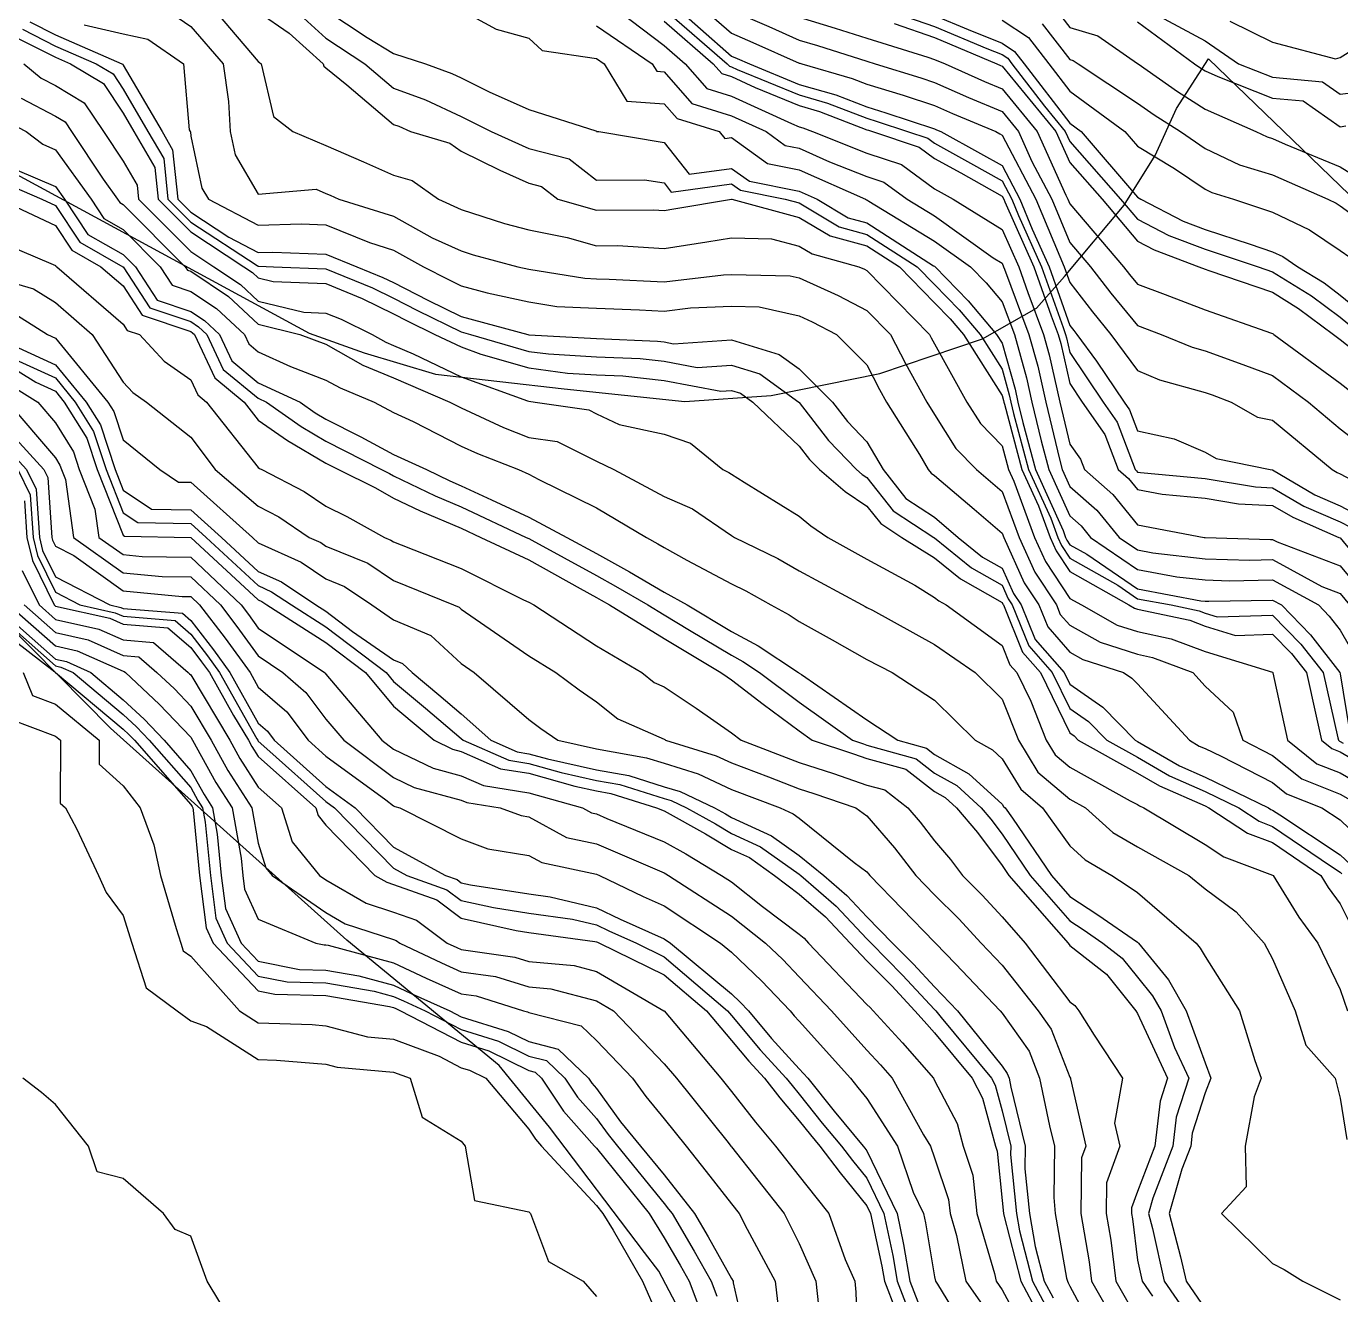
# Model space of a CAD drawing. Extents: x 0 to 335, y 0 to 561.
# Drawn here: x 122.8 to 220, y 419 to 512.8 of the extents above; entities that cross this region are included whole.
import ezdxf

# ---------------------------------------------------------------- set-up
doc = ezdxf.new("R2010")
doc.units = 0
for name, color, linetype in [('CONTOURS_MAJEURES', 3, 'CONTINUOUS'), ('CONTOURS_MINEURES', 8, 'CONTINUOUS'), ('PARCELLE', 4, 'CONTINUOUS')]:
    doc.layers.add(name, color=color, linetype=linetype)

msp = doc.modelspace()

# ---------------------------------------------------------------- linework, layer by layer
at = {"layer": 'CONTOURS_MAJEURES'}
for points in [[(185.783, 514.22), (190.004, 512.763), (193.874, 511.128), (194.996, 510.685), (195.405, 510.414), (195.721, 510.005), (198.123, 506.875), (199.668, 504.998), (199.999, 504.257), (203.751, 500.001), (205.002, 498.509), (207.311, 497.311), (210.005, 496.298), (213.928, 495.005), (214.997, 494.638), (217.862, 492.864), (220, 491.266), (221.547, 489.997)], [(143.363, 513.369), (144.998, 511.892), (147.862, 510.005), (150.001, 508.194), (152.347, 507.345), (155.004, 506.114), (157.217, 504.998), (159.997, 503.742), (162.978, 502.979), (165, 501.413), (168.563, 501.439), (170.003, 501.198), (170.53, 500.528), (174.995, 501.13), (175.651, 500.656), (178.957, 500.001), (179.998, 499.723), (182.951, 497.954), (185.001, 497.397), (188.72, 495.005), (190.004, 493.696), (191.818, 491.817), (193.365, 489.997), (194.996, 487.422), (195.525, 485.529), (195.644, 485.001), (195.842, 484.156), (196.955, 480.004), (198.589, 476.408), (199.113, 474.997), (199.389, 474.387), (199.999, 473.46), (203.54, 471.461), (205.002, 470.463), (207.484, 470.001), (209.557, 469.553), (210.005, 469.387), (210.892, 469.113), (214.997, 469.253), (217.092, 467.096), (218.734, 465.004), (219.824, 460.173), (219.862, 459.997), (219.939, 459.935), (220, 459.911), (220.205, 459.792)], [(170.003, 514.051), (174.674, 510.005), (174.824, 509.833), (174.995, 509.781), (175.408, 509.591), (179.998, 507.702), (182.092, 507.093), (185.001, 505.975), (185.749, 505.746), (188.008, 504.998), (189.504, 504.499), (190.004, 504.133), (192.663, 502.662), (194.996, 501.355), (195.707, 500.001), (196.211, 498.787), (197.906, 495.005), (199.497, 490.5), (199.685, 489.997), (199.754, 489.752), (199.999, 488.662), (202.462, 485.001), (203.51, 483.511), (204.827, 480.004), (204.921, 479.923), (205.002, 479.823), (205.226, 479.78), (210.005, 479.337), (213.727, 478.731), (214.997, 478.667), (217.305, 477.307), (220, 476.133), (220.746, 475.743)], [(206.297, 513.708), (210.005, 511.716), (212.482, 510.005), (214.997, 509.019), (218.676, 508.679), (220, 507.753), (223.162, 508.162)], [(122.554, 512.556), (124.997, 511.319), (128.003, 510.005), (129.256, 509.26), (130, 508.141), (131.837, 504.998), (133.003, 503), (133.316, 500.001), (135.003, 498.307), (139.911, 495.089), (139.995, 495.045), (140.037, 495.046), (141.107, 495.005), (144.998, 494.852), (148.439, 493.441), (150.001, 492.674), (151.771, 491.768), (155.004, 490.179), (155.681, 489.997), (159.997, 488.745), (161.442, 488.554), (165, 488.354), (168.22, 488.217), (170.003, 488.019), (172.437, 487.56), (174.995, 487.733), (177.088, 487.091), (179.964, 485.001), (179.998, 484.969), (182.156, 482.16), (184.231, 480.004), (184.646, 479.65), (185.001, 479.413), (186.948, 476.946), (189.933, 474.997), (190.004, 474.953), (192.734, 472.733), (194.996, 471.455), (195.449, 470.453), (195.747, 470.001), (196.969, 466.975), (198.705, 465.004), (199.999, 462.338), (201.386, 461.385), (202.732, 459.997), (205.002, 458.736), (207.363, 457.359), (210.005, 456.199), (212.49, 455), (214.002, 454.005), (214.997, 453.631), (219.286, 450.718), (220, 450.249), (220.125, 450.129)], [(121.203, 501.2), (123.986, 500.001), (124.997, 499.528), (126.803, 496.808), (129.984, 495.005), (130, 494.991), (131.968, 491.967), (135.003, 490.954), (135.576, 490.571), (136.194, 489.997), (137.408, 487.408), (139.995, 485.276), (140.593, 485.001), (143.176, 483.181), (144.998, 482.111), (149.109, 480.004), (149.706, 479.709), (150.001, 479.545), (153.061, 478.059), (155.004, 477.242), (159.796, 474.997), (159.997, 474.903), (160.211, 474.783), (165, 472.181), (166.399, 471.398), (168.787, 470.001), (170.003, 469.257), (171.869, 468.132), (174.995, 466.275), (175.819, 465.827), (177.065, 465.004), (179.998, 462.821), (183.929, 459.997), (184.736, 459.733), (185.001, 459.642), (188.637, 458.632), (190.004, 457.574), (191.65, 456.648), (193.454, 455), (194.161, 454.164), (194.996, 453.057), (197.066, 450.004), (199.999, 446.648), (200.998, 445.996), (202.447, 444.996), (203.88, 443.876), (205.002, 442.472), (206.109, 441.105), (206.75, 440), (207.736, 437.269), (208.789, 435.004), (207.876, 432.127), (207.61, 429.996), (206.14, 426.136), (205.811, 425), (206.107, 423.896), (206.968, 420.003), (210.005, 415.628)], [(121.735, 488.266), (124.997, 486.778), (126.458, 485.001), (127.817, 482.821), (128.74, 480.004), (130, 476.816), (131.089, 476.086), (135.003, 476.015), (136.143, 474.997), (139.995, 471.427), (140.976, 470.98), (142.443, 470.001), (144.998, 468.377), (149.441, 465.004), (150.001, 464.33), (152.359, 462.357), (155.004, 460.125), (155.147, 459.997), (158.515, 458.514), (159.997, 458.276), (162.388, 457.609), (165, 457.024), (166.72, 456.719), (170.003, 455.694), (170.534, 455.532), (171.66, 455), (173.809, 453.814), (174.995, 453.099), (177.119, 452.126), (179.998, 450.101), (180.117, 450.004), (182.729, 447.73), (185.001, 445.307), (185.303, 444.996), (187.634, 442.63), (190.004, 440.099), (190.099, 440), (190.495, 439.509), (194.209, 435.004), (194.479, 434.485), (194.996, 432.588), (195.632, 429.996), (195.623, 429.37), (196.05, 425), (196.276, 423.722), (197.239, 420.003), (198.204, 418.207)], [(122.208, 480.004), (123.131, 478.132), (123.35, 474.997), (123.663, 473.662), (124.997, 470.934), (126.804, 470.001), (129.418, 469.419), (130, 469.158), (133.847, 468.846), (135.003, 467.848), (136.237, 466.239), (137.132, 465.004), (139.892, 460.1), (139.954, 459.997), (139.969, 459.97), (139.995, 459.929), (140.634, 459.359), (144.998, 455.459), (145.626, 455), (150.001, 450.535), (150.973, 450.004), (153.947, 448.945), (155.004, 448.156), (157.383, 447.619), (159.997, 447.208), (163.222, 446.775), (165, 446.352), (165.914, 445.912), (167.952, 444.996), (170.003, 443.995), (174.697, 440), (174.995, 439.65), (177.11, 437.116), (179.036, 435.004), (179.459, 434.464), (179.998, 433.821), (181.698, 431.697), (183.119, 429.996), (183.937, 428.933), (185.001, 427.61), (186.249, 425), (186.907, 421.907), (187.234, 420.003), (188.649, 416.352)], [(120.864, 469.141), (124.997, 465.499), (125.403, 465.409), (126.306, 465.004), (130, 461.908), (130.987, 460.985), (131.927, 459.997), (135.003, 456.496), (135.535, 455.533), (135.879, 455), (136.069, 453.933), (136.448, 450.004), (136.848, 446.847), (137.691, 444.996), (139.995, 442.564), (142.132, 442.134), (144.998, 442.069), (148.553, 441.447), (150.001, 441.062), (150.723, 440.721), (152.33, 440), (155.004, 438.614), (157.752, 437.753), (159.997, 436.651), (161.311, 436.317), (162.672, 435.004), (163.609, 433.612), (165, 432.035), (165.857, 430.854), (166.565, 429.996), (170.003, 425.756), (170.336, 425.333), (170.598, 425), (172.228, 422.231), (173.483, 420.003), (173.9, 418.905)]]:
    msp.add_lwpolyline(points, dxfattribs=at)
at = {"layer": 'CONTOURS_MINEURES'}
for points in [[(135.892, 515.001), (139.995, 510.17), (140.094, 510.103), (140.202, 510.005), (141.111, 506.114), (142.539, 504.998), (144.998, 503.97), (147.772, 502.771), (150.001, 501.774), (151.377, 501.375), (153.326, 500.001), (155.004, 499.235), (158.209, 498.212), (159.997, 497.731), (162.829, 497.172), (165, 496.56), (166.561, 496.564), (170.003, 496.342), (173.161, 496.84), (174.995, 497.148), (177.935, 497.065), (179.998, 496.513), (180.942, 495.948), (184.407, 495.005), (184.817, 494.82), (185.001, 494.725), (189.629, 489.997), (189.755, 489.749), (190.004, 489.303), (192.396, 485.001), (193.399, 483.402), (194.996, 481.762), (195.467, 480.004), (195.86, 479.14), (197.398, 474.997), (198.207, 473.207), (199.999, 470.486), (200.859, 470.001), (203.504, 468.504), (205.002, 468.025), (207.49, 467.489), (210.005, 466.553), (214.984, 465.018), (214.997, 465.018), (215.004, 465.011), (215.01, 465.004), (215.013, 464.988), (216.091, 459.997), (218.266, 458.264), (220, 457.576), (224.44, 455)], [(165.212, 515.001), (170.003, 511.36), (171.567, 510.005), (173.167, 508.172), (174.995, 507.61), (179.411, 505.585), (179.998, 505.343), (180.266, 505.266), (180.963, 504.998), (185.001, 503.407), (187.558, 502.554), (190.004, 500.765), (190.495, 500.493), (191.373, 500.001), (194.996, 497.753), (196.227, 495.005), (196.9, 493.099), (198.063, 489.997), (198.485, 488.485), (199.269, 485.001), (199.999, 481.897), (200.781, 480.786), (201.075, 480.004), (203.173, 478.174), (205.002, 475.931), (209.937, 474.997), (210.005, 474.989), (214.845, 474.844), (214.997, 474.847), (215.329, 474.666), (220, 472.9), (222.375, 470.001)], [(170.402, 514.602), (174.995, 510.583), (175.4, 510.409), (176.312, 510.005), (179.998, 508.488), (182.7, 507.702), (185.001, 506.818), (186.393, 506.391), (190.004, 505.195), (190.14, 505.134), (190.471, 504.998), (193.385, 503.385), (194.996, 502.482), (196.3, 500.001), (197.224, 497.776), (198.466, 495.005), (199.999, 490.663), (200.289, 490.287), (200.526, 489.997), (201.981, 488.018), (204.011, 485.001), (204.42, 484.419), (205.002, 482.869), (207.716, 482.291), (210.005, 481.302), (210.83, 480.83), (214.819, 480.004), (214.972, 479.979), (214.997, 479.978), (218.129, 478.132), (220, 477.317), (221.523, 476.521)], [(171.862, 515.001), (174.995, 512.26), (176.573, 511.581), (179.998, 510.064), (180.043, 510.05), (180.187, 510.005), (183.918, 508.921), (185.001, 508.504), (187.683, 507.682), (190.004, 506.913), (191.324, 506.322), (194.529, 504.998), (194.83, 504.831), (194.996, 504.738), (197.486, 500.001), (199.25, 495.753), (199.585, 495.005), (199.999, 493.832), (201.667, 491.666), (203.034, 489.997), (205.002, 487.32), (206.642, 486.638), (210.005, 485.708), (210.525, 485.521), (211.935, 485.001), (213.883, 483.885), (214.997, 483.655), (219.4, 480.004), (219.778, 479.782), (220, 479.685), (223.077, 478.076)], [(133.673, 513.673), (135.003, 512.769), (137.404, 510.005), (137.791, 507.209), (137.909, 504.998), (138.278, 503.279), (139.995, 500.365), (144.266, 500.732), (144.998, 500.426), (145.296, 500.298), (145.959, 500.001), (150.001, 498.736), (152.856, 497.15), (155.004, 496.17), (155.887, 495.888), (159.174, 495.005), (159.997, 494.823), (164.145, 494.149), (165, 494.11), (165.926, 494.078), (170.003, 493.876), (174.398, 494.406), (174.995, 494.431), (179.324, 494.33), (179.998, 494.175), (182.878, 492.879), (185.001, 491.779), (186.745, 489.997), (187.842, 487.838), (189.423, 485.001), (190.004, 484.077), (191.574, 481.576), (193.104, 480.004), (194.996, 478.387), (196.254, 474.997), (197.419, 472.42), (199.013, 470.001), (199.296, 469.299), (199.999, 468.501), (202.234, 467.236), (205.002, 466.352), (206.112, 466.112), (209.091, 465.004), (210.005, 463.991), (212.084, 462.082), (212.785, 459.997), (214.997, 458.865), (217.15, 457.15), (220, 456.02), (221.757, 455)], [(139.995, 513.844), (142.274, 512.28), (144.792, 510.005), (144.831, 509.837), (144.998, 509.707), (146.551, 508.451), (150.001, 505.53), (150.392, 505.389), (151.237, 504.998), (154.157, 504.151), (155.004, 503.553), (157.85, 502.149), (159.997, 501.18), (160.936, 500.939), (162.148, 500.001), (165, 499.197), (169.209, 499.208), (170.003, 499.157), (170.731, 499.272), (174.995, 499.987), (175.01, 499.987), (179.998, 498.653), (182.282, 497.286), (185.001, 496.545), (187.397, 495.005), (190.004, 492.346), (191.156, 491.153), (192.138, 489.997), (194.996, 485.485), (195.102, 485.106), (195.126, 485.001), (195.165, 484.832), (196.459, 480.004), (197.68, 477.319), (198.541, 474.997), (198.995, 473.994), (199.999, 472.469), (204.37, 470.001), (204.774, 469.772), (205.002, 469.699), (208.868, 468.865), (210.005, 468.442), (212.256, 467.748), (214.997, 467.841), (216.396, 466.401), (217.493, 465.004), (218.22, 461.778), (218.605, 459.997), (219.381, 459.378), (220, 459.133), (222.065, 457.935)], [(144.998, 513.965), (148.049, 511.955), (150.001, 510.756), (152.356, 510.005), (154.301, 509.301), (155.004, 508.975), (157.07, 507.933), (159.997, 506.635), (164.952, 505.045), (165, 505.027), (165.011, 505.009), (165.178, 504.998), (170.003, 504.19), (171.847, 501.847), (174.995, 502.271), (176.314, 501.318), (179.998, 500.588), (181.32, 500.001), (183.621, 498.623), (185.001, 498.248), (189.932, 495.076), (190.004, 495.033), (190.043, 495.005), (192.48, 492.481), (194.591, 489.997), (194.996, 489.358), (195.948, 485.951), (196.161, 485.001), (196.519, 483.48), (197.451, 480.004), (199.499, 475.498), (199.685, 474.997), (199.782, 474.781), (199.999, 474.452), (201.256, 473.742), (205.002, 471.185), (209.694, 470.311), (210.005, 470.276), (210.272, 470.268), (214.997, 470.353), (215.642, 470.001), (217.788, 467.791), (219.976, 465.004), (220, 464.894), (220.689, 460.686)], [(155.004, 513.964), (157.571, 512.574), (159.997, 511.904), (160.993, 511), (165, 510.391), (165.569, 510.005), (167.234, 507.234), (170.003, 507.05), (170.958, 505.956), (174.077, 504.998), (174.481, 504.483), (174.995, 504.553), (177.639, 502.642), (179.998, 502.174), (184.894, 500.001), (184.961, 499.961), (185.001, 499.95), (185.145, 499.858), (190.004, 496.901), (192.65, 495.005), (193.804, 493.809), (194.996, 492.407), (195.899, 489.997), (196.793, 486.796), (197.197, 485.001), (197.873, 482.127), (198.442, 480.004), (199.999, 476.579), (200.844, 475.842), (201.533, 474.997), (205.002, 472.629), (207.917, 472.086), (210.005, 471.847), (211.796, 471.793), (214.997, 471.851), (218.383, 470.001), (219.179, 469.181), (220, 468.135), (221.782, 465.004)], [(174.995, 513.937), (177.746, 512.752), (179.998, 511.755), (181.343, 511.348), (185.001, 510.193), (185.606, 510.005), (188.972, 508.973), (190.004, 508.631), (192.509, 507.51), (194.996, 506.482), (196.218, 504.998), (197.204, 502.792), (198.671, 500.001), (199.999, 496.803), (201.537, 495.005), (203.045, 493.046), (205.002, 490.656), (206.765, 489.997), (209.053, 489.046), (210.005, 488.783), (212.784, 487.782), (214.997, 486.965), (217.645, 485.001), (220, 483.027), (223.917, 480.004)], [(179.998, 513.446), (182.642, 512.646), (185.001, 511.901), (189.507, 510.501), (190.004, 510.329), (190.772, 510.005), (193.693, 508.698), (194.996, 508.16), (197.598, 504.998), (199.7, 500.3), (199.857, 500.001), (199.999, 499.659), (203.977, 495.005), (204.423, 494.425), (205.002, 493.718), (207.052, 492.953), (210.005, 491.817), (214.905, 490.09), (214.997, 490.058), (215.035, 490.035), (215.085, 489.997), (220, 486.403), (220.779, 485.778)], [(190.004, 513.574), (192.472, 512.531), (194.996, 511.535), (195.917, 510.925), (196.628, 510.005), (199.999, 505.612), (200.838, 504.998), (205.002, 500.151), (205.252, 500.001), (208.38, 498.378), (210.005, 497.767), (213.333, 496.67), (214.997, 496.115), (215.749, 495.755), (216.87, 495.005), (218.804, 493.807), (220, 492.913), (223.557, 489.997)], [(194.996, 513.234), (196.94, 511.946), (198.44, 510.005), (199.999, 507.974), (204.066, 504.998), (205.002, 503.908), (207.74, 502.264), (210.005, 500.728), (210.497, 500.494), (212.107, 500.001), (214.997, 499.037), (217.726, 497.73), (220, 496.209), (220.699, 495.702)], [(198.986, 513.99), (199.999, 512.679), (202.073, 512.076), (205.002, 510.036), (205.044, 510.005), (207.957, 507.955), (210.005, 506.662), (213.757, 504.998), (214.598, 504.597), (214.997, 504.475), (215.931, 504.065), (220, 502.394), (223.866, 500.001)], [(123.105, 513.108), (124.997, 512.15), (129.905, 510.005), (129.965, 509.97), (130, 509.916), (132.875, 504.998), (133.659, 503.655), (134.04, 500.001), (135.003, 499.034), (137.805, 497.197), (139.995, 496.059), (141.079, 496.087), (144.998, 495.935), (147.287, 495.005), (149.213, 494.215), (150.001, 493.828), (152.533, 492.532), (155.004, 491.317), (159.912, 489.997), (159.997, 489.973), (160.025, 489.969), (165, 489.69), (169.502, 489.498), (170.003, 489.442), (170.686, 489.314), (174.995, 489.604), (178.521, 488.523), (179.998, 487.45), (182.45, 485.001), (183.557, 483.559), (185.001, 482.06), (186.202, 480.004), (187.88, 477.878), (190.004, 476.492), (191.752, 474.997), (193.542, 473.542), (194.996, 472.72), (195.843, 470.846), (196.4, 470.001), (197.435, 467.44), (199.579, 465.004), (199.999, 464.14), (202.453, 462.452), (204.834, 459.997), (205.002, 459.903), (208.101, 458.095), (210.005, 457.26), (214.689, 455), (214.875, 454.878), (214.997, 454.832), (215.524, 454.474), (220, 451.536), (220.783, 450.785)], [(127.114, 512.888), (130, 512.219), (131.814, 511.816), (134.475, 510.005), (134.878, 505.123), (134.951, 504.998), (134.97, 504.965), (135.003, 504.651), (135.825, 500.824), (136.31, 500.001), (139.995, 498.086), (143.164, 498.169), (144.998, 498.098), (148.212, 496.792), (150.001, 496.232), (152.21, 495.005), (154.059, 494.058), (155.004, 493.594), (156.927, 493.076), (159.997, 492.398), (162.06, 492.063), (165, 491.928), (168.184, 491.817), (170.003, 491.727), (171.963, 491.964), (174.995, 492.092), (177.04, 492.044), (179.998, 491.362), (180.938, 490.939), (182.755, 489.997), (185.001, 487.755), (185.929, 485.928), (186.445, 485.001), (188.883, 481.124), (189.537, 480.004), (189.743, 479.743), (190.004, 479.573), (192.916, 477.083), (194.996, 475.305), (195.11, 474.997), (196.631, 471.633), (197.707, 470.001), (198.366, 468.369), (199.999, 466.514), (200.964, 465.968), (203.981, 465.004), (204.586, 464.588), (205.002, 464.159), (208.844, 459.997), (209.577, 459.569), (210.005, 459.381), (211.192, 458.809), (214.997, 456.863), (216.035, 456.036), (218.647, 455), (220, 454.112), (222.098, 452.098)], [(165, 512.805), (169.13, 510.005), (169.458, 509.46), (170.003, 509.424), (172.063, 507.064), (174.995, 506.163), (177.536, 504.998), (178.964, 503.965), (179.998, 503.76), (182.228, 502.771), (185.001, 501.678), (186.26, 501.258), (187.978, 500.001), (190.004, 498.768), (194.339, 495.662), (194.996, 495.255), (195.108, 495.005), (195.169, 494.831), (196.981, 489.997), (197.639, 487.641), (198.233, 485.001), (199.227, 480.775), (199.434, 480.004), (199.999, 478.761), (202.008, 477.008), (203.648, 474.997), (205.002, 474.073), (206.14, 473.861), (210.005, 473.418), (213.321, 473.319), (214.997, 473.349), (218.642, 471.357), (220, 470.844), (220.691, 470.001)], [(170.003, 513.154), (173.638, 510.005), (174.271, 509.279), (174.995, 509.057), (176.743, 508.256), (179.998, 506.916), (181.483, 506.484), (185.001, 505.132), (185.104, 505.101), (185.416, 504.998), (188.855, 503.851), (190.004, 503.01), (191.94, 501.939), (194.996, 500.227), (195.115, 500.001), (195.199, 499.799), (197.347, 495.005), (198.632, 491.366), (199.145, 489.997), (199.331, 489.33), (199.999, 486.359), (200.913, 485.001), (202.601, 482.603), (203.576, 480.004), (204.338, 479.34), (205.002, 478.526), (206.824, 478.181), (210.005, 477.885), (212.483, 477.482), (214.997, 477.357), (216.481, 476.482), (219.892, 474.997), (220, 474.956), (224.06, 470.001)], [(187.024, 512.981), (190.004, 511.952), (194.612, 510.005), (194.878, 509.886), (194.996, 509.837), (198.978, 504.998), (199.999, 502.715), (202.392, 500.001), (205.002, 496.887), (206.242, 496.243), (209.536, 495.005), (210.005, 494.824), (210.282, 494.727), (214.997, 493.112), (216.919, 491.921), (219.493, 489.997), (220, 489.627), (222.569, 487.566)], [(197.963, 512.968), (199.999, 510.333), (200.254, 510.259), (200.619, 510.005), (205.002, 507.089), (206.229, 506.226), (208.174, 504.998), (210.005, 503.756), (212.547, 502.546), (214.997, 501.796), (219.085, 500.001), (219.704, 499.705), (220, 499.506), (222.612, 497.613)], [(205.002, 513.12), (209.231, 510.005), (209.685, 509.685), (210.005, 509.483), (210.938, 509.069), (214.997, 507.478), (217.266, 507.269), (220, 505.357), (220.413, 505.41)], [(211.844, 513.161), (214.997, 511.611), (219.634, 510.371), (220, 510.473), (221.251, 511.254)], [(122.002, 512.004), (124.997, 510.487), (126.101, 510.005), (128.548, 508.551), (130, 506.365), (130.799, 504.998), (132.348, 502.345), (132.592, 500.001), (135.003, 497.579), (138.93, 495.005), (139.569, 494.577), (139.995, 494.182), (141.085, 493.915), (144.998, 493.761), (147.666, 492.667), (150.001, 491.52), (151.008, 491.005), (153.059, 489.997), (155.004, 489.071), (156.455, 488.545), (159.997, 487.517), (162.86, 487.138), (165, 487.018), (166.937, 486.935), (170.003, 486.595), (174.189, 485.807), (174.995, 485.862), (175.654, 485.659), (176.56, 485.001), (179.998, 481.745), (180.755, 480.76), (181.482, 480.004), (183.38, 478.382), (185.001, 477.3), (186.016, 476.013), (187.573, 474.997), (190.004, 473.488), (191.926, 471.925), (194.996, 470.19), (195.055, 470.06), (195.094, 470.001), (196.504, 466.51), (197.83, 465.004), (199.999, 460.537), (200.319, 460.317), (200.63, 459.997), (205.002, 457.569), (206.625, 456.622), (210.005, 455.138), (210.291, 455), (213.13, 453.131), (214.997, 452.43), (218.568, 450.004), (219.114, 449.116), (220, 447.913), (221.435, 444.996)], [(122.665, 510.005), (123.942, 508.947), (124.997, 508.4), (127.13, 507.132), (128.549, 504.998), (130, 502.811), (131.036, 501.036), (131.144, 500.001), (135.003, 496.125), (136.712, 495.005), (138.682, 493.687), (139.995, 492.467), (143.353, 491.644), (144.998, 491.579), (146.12, 491.12), (148.404, 489.997), (149.426, 489.422), (150.001, 489.184), (151.437, 488.564), (155.004, 486.865), (159.91, 485.087), (159.997, 485.062), (160.46, 485.001), (164.426, 484.428), (165, 484.139), (166.667, 483.335), (170.003, 482.637), (171.944, 481.948), (174.332, 480.004), (174.793, 479.801), (174.995, 479.665), (175.91, 479.088), (179.998, 476.572), (180.847, 475.846), (182.119, 474.997), (185.001, 473.379), (188.53, 471.472), (190.004, 470.557), (190.311, 470.308), (190.855, 470.001), (194.996, 467.009), (195.573, 465.581), (196.081, 465.004), (197.106, 462.892), (198.256, 459.997), (198.917, 458.916), (199.999, 457.998), (204.475, 455.526), (205.002, 455.234), (205.15, 455.148), (205.485, 455), (210.005, 452.292), (211.384, 451.384), (214.997, 450.028), (215.033, 450.004), (216.924, 446.925), (218.345, 444.996), (220, 441.574), (220.521, 440)], [(122.457, 507.457), (124.997, 506.139), (125.713, 505.714), (126.189, 504.998), (128.531, 501.469), (129.588, 500.001), (129.752, 499.754), (130, 499.613), (134.581, 495.005), (134.748, 494.749), (135.003, 494.664), (137.794, 492.797), (139.995, 490.752), (143.074, 489.997), (144.998, 489.27), (147.733, 487.732), (150.001, 486.794), (154.148, 485.001), (155.004, 484.565), (158.121, 483.124), (159.997, 482.389), (162.082, 482.087), (165, 480.62), (166.278, 480.004), (170.003, 478.017), (172.094, 477.095), (174.995, 475.133), (175.211, 474.997), (178.421, 473.422), (179.998, 472.517), (184.656, 470.001), (184.878, 469.878), (185.001, 469.808), (185.401, 469.601), (190.004, 467.079), (193.01, 465.004), (194.996, 463.043), (196.206, 459.997), (197.644, 457.645), (199.999, 455.647), (201.17, 455), (203.175, 453.176), (205.002, 452.109), (208.791, 450.004), (210.005, 449.007), (212.304, 447.302), (214.377, 444.996), (214.997, 443.843), (216.665, 440), (217.459, 437.462), (219.613, 435.004), (220, 433.524), (220.487, 430.483)], [(120.971, 505.966), (122.839, 504.998), (124.056, 504.055), (124.997, 503.65), (127.626, 500.001), (128.572, 498.575), (130, 497.766), (132.745, 495.005), (133.636, 493.636), (135.003, 493.18), (136.907, 491.907), (138.962, 489.997), (139.292, 489.293), (139.995, 488.714), (142.38, 487.616), (144.998, 486.627), (146.04, 486.041), (148.555, 485.001), (150.001, 484.225), (151.439, 483.565), (155.004, 481.75), (156.197, 481.198), (159.244, 480.004), (159.997, 479.656), (160.735, 479.265), (165, 477.175), (168.694, 474.997), (169.533, 474.528), (170.003, 474.253), (171.679, 473.319), (174.995, 471.572), (176.05, 471.054), (177.886, 470.001), (179.254, 469.257), (179.998, 468.766), (182.426, 467.429), (185.001, 465.965), (186.854, 465.004), (190.004, 462.958), (192.999, 459.997), (194.278, 459.278), (194.996, 458.622), (196.371, 456.373), (197.99, 455), (199.999, 452.192), (201.146, 451.149), (203.105, 450.004), (204.253, 449.254), (205.002, 448.738), (209.345, 444.996), (209.64, 444.632), (210.005, 444.004), (212.552, 440), (213.676, 436.326), (214.156, 435.004), (213.636, 433.638), (212.956, 429.996), (213.031, 426.968), (211.217, 425), (214.997, 421.323), (215.852, 420.856), (217.221, 420.003), (220, 418.623)], [(122.154, 502.152), (124.997, 500.927), (125.664, 500.001), (127.393, 497.397), (130, 495.919), (130.909, 495.005), (132.524, 492.523), (135.003, 491.696), (136.019, 491.017), (137.116, 489.997), (138.036, 488.036), (139.995, 486.422), (143.082, 485.001), (144.206, 484.209), (144.998, 483.744), (147.584, 482.419), (150.001, 481.122), (152.435, 480.004), (154.165, 479.164), (155.004, 478.811), (157.236, 477.766), (159.997, 476.487), (162.813, 474.997), (165, 473.809), (167.444, 472.441), (170.003, 470.944), (171.696, 470.001), (174.995, 468.041), (176.964, 466.971), (179.94, 465.004), (179.998, 464.961), (180.15, 464.852), (185.001, 461.494), (187.272, 459.997), (189.409, 459.403), (190.004, 458.943), (192.526, 457.525), (194.996, 455.269), (195.098, 455.102), (195.218, 455), (195.773, 454.224), (198.635, 450.004), (199.999, 448.442), (202.083, 447.082), (205.002, 445.07), (205.087, 444.996), (207.286, 442.281), (208.61, 440), (210.005, 436.137), (210.416, 435.004), (210.005, 433.924), (209.059, 430.943), (208.941, 429.996), (208.287, 428.281), (207.336, 425), (208.192, 421.815), (208.592, 420.003), (210.005, 417.968)], [(120.827, 500.001), (124.997, 498.05), (126.213, 496.219), (128.354, 495.005), (130, 493.58), (131.412, 491.411), (135.003, 490.212), (135.132, 490.126), (135.271, 489.997), (136.78, 486.779), (138.939, 485.001), (139.995, 483.669), (142.147, 482.153), (144.998, 480.478), (145.923, 480.004), (148.65, 478.652), (150.001, 477.903), (151.956, 476.954), (155.004, 475.672), (156.445, 474.997), (159.997, 473.337), (163.785, 471.214), (165, 470.554), (165.355, 470.355), (165.961, 470.001), (170.003, 467.528), (174.192, 465.004), (174.671, 464.68), (174.995, 464.457), (177.33, 462.667), (179.998, 460.682), (180.951, 459.997), (184.002, 458.999), (185.001, 458.656), (187.865, 457.861), (190.004, 456.205), (190.775, 455.772), (191.619, 455), (193.166, 453.169), (194.996, 450.744), (195.498, 450.004), (198.999, 445.998), (199.872, 444.996), (199.999, 444.83), (202.711, 442.708), (204.876, 440), (205.002, 439.799), (207.231, 435.004), (206.693, 433.311), (206.279, 429.996), (205.002, 426.642), (204.568, 425.433), (204.563, 425), (204.627, 424.625), (205.002, 421.546), (205.343, 420.003), (206.12, 418.885)], [(120.005, 497.224), (124.831, 495.171), (124.997, 495.093), (125.033, 495.04), (125.095, 495.005), (130, 490.759), (130.3, 490.298), (131.201, 489.997), (133.023, 488.02), (135.003, 486.634), (135.524, 485.523), (136.157, 485.001), (139.995, 480.162), (140.088, 480.097), (140.246, 480.004), (143.393, 478.398), (144.998, 477.303), (146.539, 476.539), (149.321, 474.997), (149.804, 474.8), (150.001, 474.667), (150.557, 474.442), (155.004, 472.697), (159.615, 470.383), (159.997, 470.204), (160.36, 470.001), (165, 466.985), (168.345, 465.004), (169.276, 464.277), (170.003, 463.956), (172.36, 462.361), (174.995, 460.544), (175.71, 459.997), (179.998, 458.36), (182.532, 457.532), (185.001, 456.686), (186.321, 456.319), (188.024, 455), (188.937, 453.934), (190.004, 452.567), (191.177, 451.178), (192.064, 450.004), (193.53, 448.533), (194.996, 446.945), (196.696, 444.996), (199.999, 440.666), (200.373, 440.374), (200.672, 440), (201.798, 438.204), (203.905, 435.004), (203.307, 431.693), (203.698, 429.996), (202.722, 427.277), (202.692, 425), (203.031, 423.031), (203.4, 420.003), (205.002, 417.185)], [(120.005, 494.348), (123.378, 493.38), (124.997, 492.351), (127.703, 489.997), (130, 486.473), (130.707, 485.706), (131.715, 485.001), (135.003, 482.403), (136.806, 480.004), (139.995, 477.295), (141.516, 476.519), (143.748, 474.997), (144.606, 474.605), (144.998, 474.344), (148.084, 473.083), (150.001, 471.795), (154.437, 470.001), (154.837, 469.834), (155.004, 469.68), (156.042, 468.962), (159.997, 466.233), (162.004, 465.004), (163.71, 463.713), (165, 462.824), (166.587, 461.585), (170.003, 460.074), (170.049, 460.043), (170.116, 459.997), (173.853, 458.854), (174.995, 458.315), (177.709, 457.286), (179.998, 456.413), (181.063, 456.064), (184.167, 455), (185.001, 454.402), (187.031, 452.031), (188.613, 450.004), (190.004, 448.568), (191.784, 446.782), (193.433, 444.996), (194.996, 443.36), (197.658, 440), (198.628, 438.631), (199.999, 435.091), (200.057, 435.004), (200.048, 434.955), (201.19, 429.996), (200.876, 429.12), (200.822, 425), (201.435, 421.438), (201.61, 420.003), (203.736, 416.263)], [(121.708, 491.706), (124.395, 489.997), (124.997, 489.722), (128.879, 485.001), (129.309, 484.311), (130, 482.2), (132.713, 480.004), (134.085, 479.085), (135.003, 479.068), (139.562, 474.997), (139.995, 474.596), (143.154, 473.155), (144.998, 471.924), (146.365, 471.366), (148.398, 470.001), (150.001, 468.892), (152.748, 467.748), (155.004, 465.666), (155.962, 465.004), (159.997, 461.541), (160.875, 460.876), (162.151, 459.997), (165, 459.359), (168.706, 458.701), (170.003, 458.297), (172.525, 457.525), (174.995, 456.359), (178.58, 455), (179.552, 454.555), (179.998, 454.241), (184.044, 450.959), (185.001, 450.272), (185.125, 450.128), (185.221, 450.004), (190.004, 445.066), (190.039, 445.031), (190.071, 444.996), (191.54, 443.459), (194.853, 440), (194.996, 439.823), (196.996, 437.001), (197.769, 435.004), (198.498, 431.498), (198.867, 429.996), (198.809, 426.188), (198.926, 425), (199.766, 420.236), (199.827, 420.003), (199.887, 419.891), (199.999, 419.642), (202.481, 414.996)], [(120.091, 489.997), (124.997, 487.759), (127.265, 485.001), (128.314, 483.317), (129.4, 480.004), (130, 478.486), (132.087, 477.086), (135.003, 477.033), (137.283, 474.997), (139.995, 472.483), (141.702, 471.705), (144.255, 470.001), (144.998, 469.529), (146.971, 468.031), (150.001, 465.935), (150.659, 465.661), (151.372, 465.004), (153.35, 463.348), (155.004, 461.952), (157.185, 459.997), (159.138, 459.137), (159.997, 458.999), (161.383, 458.612), (165, 457.802), (167.382, 457.38), (170.003, 456.562), (171.198, 456.196), (173.731, 455), (174.546, 454.551), (174.995, 454.28), (177.93, 452.935), (179.998, 451.481), (181.819, 450.004), (183.521, 448.522), (185.001, 446.944), (186.891, 444.996), (188.435, 443.43), (190.004, 441.754), (191.684, 440), (194.996, 435.889), (195.363, 435.37), (195.505, 435.004), (195.639, 434.36), (196.711, 429.996), (196.685, 428.309), (197.009, 425), (197.439, 422.56), (198.101, 420.003), (198.765, 418.768)], [(120.005, 488.652), (123.537, 486.462), (124.997, 485.796), (125.651, 485.001), (127.32, 482.324), (128.08, 480.004), (130, 475.147), (130.09, 475.087), (135.003, 474.997), (139.995, 470.37), (140.25, 470.254), (140.63, 470.001), (144.998, 467.226), (147.924, 465.004), (150.001, 462.51), (151.369, 461.365), (152.99, 459.997), (154.346, 459.339), (155.004, 459.163), (157.893, 457.891), (159.997, 457.553), (163.392, 456.606), (165, 456.246), (166.059, 456.058), (169.447, 455), (170.003, 454.772), (173.073, 453.077), (174.995, 451.917), (176.308, 451.316), (178.173, 450.004), (179.998, 448.626), (181.937, 446.938), (183.758, 444.996), (185.001, 443.691), (186.834, 441.831), (188.548, 440), (189.242, 439.239), (190.004, 438.369), (192.779, 435.004), (193.539, 433.542), (194.505, 429.996), (194.628, 429.628), (194.996, 425.979), (195.092, 425), (195.112, 424.884), (196.376, 420.003), (197.643, 417.646)], [(120.005, 487.279), (123.68, 485.001), (124.997, 483.461), (126.325, 481.331), (126.76, 480.004), (127.914, 477.085), (128.211, 474.997), (130, 473.718), (131.414, 473.585), (135.003, 473.538), (138.728, 470.001), (139.279, 469.283), (139.995, 468.294), (144.891, 465.004), (144.948, 464.954), (144.998, 464.888), (149.13, 459.997), (150.001, 459.346), (152.931, 457.926), (155.004, 457.368), (156.648, 456.645), (159.997, 456.107), (163.963, 455), (164.632, 454.633), (165, 454.555), (165.778, 454.223), (170.003, 452.485), (171.6, 451.603), (174.251, 450.004), (174.995, 449.521), (177.285, 447.711), (179.998, 445.663), (180.354, 445.353), (180.688, 444.996), (185.001, 440.467), (185.233, 440.232), (185.45, 440), (187.62, 437.619), (189.913, 435.004), (190.004, 434.839), (191.659, 431.656), (192.111, 429.996), (192.832, 427.83), (193.118, 425), (194.434, 420.566), (194.548, 420.003), (194.996, 419.361), (196.522, 416.523)], [(121.466, 485.001), (124.997, 480.872), (125.33, 480.337), (125.439, 480.004), (125.729, 479.272), (126.337, 474.997), (130, 472.378), (132.894, 472.107), (135.003, 472.079), (137.192, 470.001), (138.41, 468.413), (139.995, 466.225), (141.812, 465.004), (143.521, 463.526), (144.998, 461.561), (146.319, 459.997), (150.001, 457.247), (151.516, 456.513), (155.004, 455.574), (155.403, 455.399), (157.883, 455), (159.419, 454.422), (159.997, 454.331), (162.792, 452.796), (165, 452.33), (169.672, 450.334), (170.003, 450.198), (170.128, 450.129), (170.335, 450.004), (174.995, 446.979), (177.504, 444.996), (178.779, 443.779), (179.998, 442.506), (182.385, 440), (185.001, 437.094), (185.998, 436), (186.871, 435.004), (189.187, 430.814), (189.709, 429.996), (190.004, 429.133), (191.036, 426.033), (191.141, 425), (191.621, 423.381), (192.31, 420.003), (194.996, 416.151)], [(120.005, 484.522), (124.141, 480.004), (124.424, 479.429), (124.734, 474.997), (124.784, 474.784), (124.997, 474.348), (126.342, 473.654), (130, 471.039), (134.374, 470.629), (135.003, 470.621), (135.656, 470.001), (137.541, 467.544), (139.381, 465.004), (139.995, 463.912), (142.094, 462.097), (143.673, 459.997), (144.998, 458.812), (149.418, 455.583), (150.001, 455.147), (150.101, 455.099), (150.468, 455), (155.004, 452.697), (156.96, 451.961), (159.997, 451.484), (160.953, 450.959), (165, 450.104), (165.234, 450.004), (168.454, 448.453), (170.003, 447.758), (174.178, 444.996), (174.995, 444.32), (177.205, 442.208), (179.321, 440), (179.629, 439.631), (179.998, 439.226), (183.786, 435.004), (184.326, 434.328), (185.001, 433.521), (187.25, 429.996), (188.417, 426.584), (189.175, 425), (189.32, 424.317), (190.004, 420.333), (190.071, 420.003), (190.227, 419.779), (193.117, 414.996)], [(120.005, 483.115), (122.852, 480.004), (123.562, 478.565), (123.811, 474.997), (124.037, 474.036), (124.997, 472.072), (129.008, 470.001), (129.82, 469.82), (130, 469.739), (134.385, 469.383), (135.003, 468.849), (136.672, 466.674), (137.882, 465.004), (139.995, 461.249), (140.666, 460.668), (141.171, 459.997), (144.998, 456.576), (147.156, 455), (150.001, 452.096), (153.832, 450.004), (154.697, 449.696), (155.004, 449.466), (155.696, 449.31), (159.997, 448.634), (161.577, 448.423), (165, 447.607), (166.76, 446.759), (170.003, 445.303), (170.467, 444.996), (174.995, 441.245), (175.632, 440.636), (176.242, 440), (177.95, 437.955), (179.998, 435.707), (180.629, 435.004), (182.574, 432.574), (184.727, 429.996), (184.846, 429.842), (185.001, 429.649), (187.224, 425), (187.712, 422.71), (188.176, 420.003), (190.004, 415.288)], [(122.699, 477.7), (122.889, 474.997), (123.29, 473.288), (124.897, 470.001), (124.997, 469.912), (129.017, 469.018), (130, 468.577), (133.309, 468.308), (135.003, 466.847), (135.803, 465.804), (136.382, 465.004), (138.171, 461.827), (139.266, 459.997), (139.526, 459.526), (139.995, 458.798), (144.251, 455), (144.428, 454.43), (144.998, 453.73), (148.62, 450.004), (149.495, 449.497), (150.001, 449.332), (153.197, 448.195), (155.004, 446.845), (159.069, 445.927), (159.997, 445.781), (164.868, 445.128), (165, 445.097), (165.067, 445.064), (165.218, 444.996), (170.003, 442.659), (173.127, 440), (174.995, 437.806), (176.271, 436.278), (177.432, 435.004), (178.561, 433.565), (179.998, 431.849), (180.822, 430.821), (181.51, 429.996), (183.027, 428.025), (185.001, 425.571), (185.274, 425), (186.103, 421.104), (186.292, 420.003), (187.11, 417.893)], [(122.542, 472.54), (123.784, 470.001), (124.997, 468.932), (128.213, 468.216), (130, 467.415), (132.233, 467.234), (134.818, 465.004), (134.913, 464.914), (135.003, 464.82), (137.888, 459.997), (138.639, 458.639), (139.995, 456.538), (141.718, 455), (142.492, 452.497), (144.524, 450.004), (144.998, 449.677), (147.96, 447.961), (150.001, 447.297), (151.697, 446.693), (153.969, 444.996), (154.672, 444.664), (155.004, 444.515), (158.96, 443.959), (159.997, 443.635), (163.341, 443.34), (165, 442.911), (169.984, 440), (170.003, 439.981), (174.204, 435.004), (174.995, 434.023), (176.764, 431.767), (178.248, 429.996), (179.998, 427.78), (181.208, 426.208), (182.18, 425), (183.393, 421.609), (184.095, 420.003), (184.184, 419.186), (184.33, 414.996)], [(120.445, 470.001), (124.997, 465.99), (125.804, 465.81), (127.602, 465.004), (130, 462.995), (131.548, 461.546), (133.022, 459.997), (135.003, 457.741), (135.979, 455.977), (136.609, 455), (136.957, 453.044), (137.251, 450.004), (137.56, 447.561), (138.729, 444.996), (139.995, 443.66), (143.045, 443.045), (144.998, 443.002), (147.421, 442.577), (150.001, 441.892), (151.287, 441.284), (154.149, 440), (155.004, 439.557), (158.469, 438.471), (159.997, 437.721), (162.165, 437.169), (164.409, 435.004), (164.647, 434.65), (165, 434.25), (166.788, 431.787), (168.267, 429.996), (170.003, 427.855), (171.262, 426.26), (172.251, 425), (173.268, 423.272), (174.995, 420.206), (175.104, 420.003), (175.118, 419.88), (176.222, 414.996)], [(121.558, 470.001), (124.997, 466.97), (126.607, 466.612), (130, 465.091), (130.081, 465.085), (130.174, 465.004), (132.67, 462.669), (135.003, 460.215), (135.134, 459.997), (136.865, 456.864), (138.069, 455), (138.734, 451.266), (138.856, 450.004), (138.984, 448.99), (139.995, 446.772), (144.237, 444.996), (144.871, 444.869), (144.998, 444.866), (145.157, 444.838), (150.001, 443.552), (152.416, 442.411), (155.004, 441.249), (156.099, 441.095), (159.606, 440), (159.903, 439.907), (159.997, 439.861), (163.873, 438.875), (165, 437.787), (167.67, 435.004), (168.652, 433.652), (170.003, 432.016), (171.628, 429.996), (173.115, 428.114), (174.995, 425.717), (175.56, 425), (176.137, 423.86), (178.211, 420.003), (178.641, 416.354)], [(122.671, 470.001), (124.997, 467.951), (127.41, 467.414), (130, 466.253), (131.157, 466.159), (132.496, 465.004), (133.792, 463.792), (135.003, 462.518), (136.511, 459.997), (137.752, 457.751), (139.528, 455), (139.995, 452.379), (140.557, 450.564), (141.014, 450.004), (144.998, 447.252), (146.426, 446.425), (150.001, 445.261), (150.196, 445.192), (150.458, 444.996), (153.544, 443.538), (155.004, 442.882), (157.529, 442.527), (159.997, 441.756), (161.613, 441.614), (165, 440.739), (166.264, 440), (170.003, 436.077), (170.909, 435.004), (174.737, 430.255), (174.945, 429.996), (174.967, 429.968), (174.995, 429.933), (178.884, 425), (179.998, 422.797), (181.22, 420.003), (181.592, 416.592)], [(120.005, 468.879), (124.956, 465.045), (124.997, 465.009), (125.001, 465.008), (125.01, 465.004), (130, 460.822), (130.426, 460.423), (130.832, 459.997), (135.003, 455.25), (135.092, 455.089), (135.149, 455), (135.181, 454.823), (135.645, 450.004), (136.136, 446.132), (136.653, 444.996), (139.995, 441.468), (141.219, 441.222), (144.998, 441.137), (149.685, 440.317), (150.001, 440.232), (150.159, 440.158), (150.511, 440), (155.004, 437.672), (157.034, 437.035), (159.997, 435.581), (160.458, 435.464), (160.935, 435.004), (162.571, 432.573), (164.843, 429.996), (165, 429.827), (168.906, 425), (170.003, 423.203), (171.188, 421.19), (171.856, 420.003), (172.722, 417.724)], [(122.615, 465.004), (123.299, 463.301), (124.997, 462.654), (128.223, 459.997), (128.218, 458.216), (130, 456.63), (131.251, 455), (132.258, 452.258), (132.763, 450.004), (133.918, 446.083), (134.263, 444.996), (134.44, 444.434), (135.003, 444.021), (138.593, 440), (139.995, 439.104), (143.972, 438.974), (144.998, 438.89), (148.068, 438.069), (150.001, 437.904), (153.376, 436.63), (155.004, 435.786), (155.6, 435.599), (156.814, 435.004), (159.997, 431.235), (160.495, 430.495), (160.935, 429.996), (165, 425.593), (165.479, 425), (166.228, 423.773), (168.403, 420.003), (170.003, 416.323)], [(121.592, 461.589), (124.997, 460.292), (125.356, 459.997), (125.342, 455.345), (125.729, 455), (126.577, 453.423), (128.168, 450.004), (128.743, 448.746), (130, 447.045), (130.65, 444.996), (131.691, 441.688), (133.996, 440), (135.003, 439.244), (136.167, 438.835), (139.995, 436.389), (141.338, 436.345), (144.998, 436.043), (145.819, 435.823), (150.001, 435.467), (151.228, 435.004), (152.121, 432.118), (155.004, 430.354), (155.284, 429.996), (155.982, 425.978), (159.997, 425.128), (160.11, 425), (161.444, 421.449), (164.022, 420.003), (165, 418.883)], [(138.089, 416.908), (136.207, 420.003), (135.003, 423.334), (133.838, 423.836), (132.978, 425), (130, 427.602), (128.082, 428.081), (127.443, 429.996), (124.997, 433.056), (123.954, 433.957), (122.587, 435.004)]]:
    msp.add_lwpolyline(points, dxfattribs=at)
at = {"layer": 'PARCELLE'}
for points in [[(71.082, 530.007), (102.62, 512.387), (129.365, 497.913), (143.758, 490.093), (147.825, 488.642), (153.1, 487.05), (162.599, 485.974), (171.539, 485.042), (177.921, 485.478), (185.953, 487.121), (193.532, 489.677), (197.529, 491.932), (199.609, 494.293), (204.01, 499.551), (206.309, 503.239), (207.878, 506.712), (210.247, 510.379), (234.499, 486.994)], [(176.968, 406.766), (169.604, 420.743), (168.556, 422.129), (161.523, 431.398), (157.801, 435.943), (152.111, 440.636), (146.54, 445.226), (136.704, 454.028), (129.062, 460.883), (121.349, 468.698), (113.654, 476.483), (104.035, 484.933), (95.738, 491.025), (92.104, 493.033), (85.049, 496.946), (78.35, 500.537), (76.19, 501.694), (72.873, 503.1)]]:
    msp.add_lwpolyline(points, dxfattribs=at)

doc.saveas('drawing.dxf')
